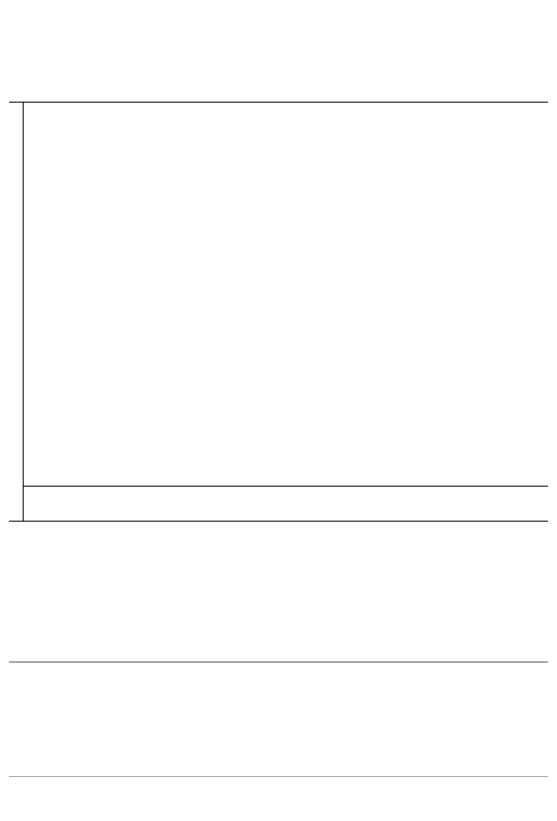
# Model space of a CAD drawing. Header units: millimetres. Extents: x -46169 to 237885, y -84465 to 18123.
# Drawn here: x 167079.1 to 167259.9, y -80745 to -80473.6 of the extents above; entities that cross this region are included whole.
import ezdxf

# ---------------------------------------------------------------- set-up
doc = ezdxf.new("R2010")
doc.units = ezdxf.units.MM
doc.header["$MEASUREMENT"] = 0
doc.linetypes.add('Wipeout_Contour', pattern=[1000, 0, -1000])
doc.layers.add('New_A-20-M_Floor_Slab', color=7, linetype='Continuous')
doc.layers.add('New_A-35-M_FFE_Fixed', color=7, linetype='Continuous')
doc.layers.add('New_A-20-M_Floor_Slab_Pen_No__87', color=8, linetype='Continuous', lineweight=20)
doc.layers.add('New_A-35-M_FFE_Fixed_Pen_No__1', color=7, linetype='Continuous', lineweight=13)

# ---------------------------------------------------------------- blocks, each defined once
blk = doc.blocks.new('Section Elem_131_3', base_point=(129666.67, -84332.61))
at = {"color": 254, "linetype": 'Wipeout_Contour', "lineweight": 0, "ltscale": 33598569.1956504}
blk.add_wipeout([(165097.11, -80735.11), (165025.43, -80735.11), (165025.43, -80783.86), (165090.14, -80783.86), (165090.14, -80952.86), (165025.43, -80952.86), (165025.43, -80953.11), (176113.28, -80953.11), (176113.28, -80784.11), (176177.99, -80784.11), (176177.99, -80735.11), (176107.11, -80735.11), (176107.11, -80952.36), (176072.11, -80952.36), (176072.11, -80942.36), (176097.11, -80942.36), (176097.11, -80735.11), (175832.11, -80735.11), (175832.11, -80952.36), (175797.11, -80952.36), (175797.11, -80942.36), (175822.11, -80942.36), (175822.11, -80735.11), (175282.11, -80735.11), (175282.11, -80942.36), (175307.61, -80942.36), (175307.61, -80952.36), (175246.61, -80952.36), (175246.61, -80942.36), (175272.11, -80942.36), (175272.11, -80735.11), (174732.11, -80735.11), (174732.11, -80942.36), (174757.11, -80942.36), (174757.11, -80952.36), (174696.61, -80952.36), (174696.61, -80942.36), (174722.11, -80942.36), (174722.11, -80735.11), (174182.11, -80735.11), (174182.11, -80942.36), (174207.11, -80942.36), (174207.11, -80952.36), (174146.61, -80952.36), (174146.61, -80942.36), (174172.11, -80942.36), (174172.11, -80735.11), (173632.11, -80735.11), (173632.11, -80942.36), (173657.11, -80942.36), (173657.11, -80952.36), (173596.61, -80952.36), (173596.61, -80942.36), (173622.11, -80942.36), (173622.11, -80735.11), (173082.11, -80735.11), (173082.11, -80942.36), (173107.11, -80942.36), (173107.11, -80952.36), (173046.61, -80952.36), (173046.61, -80942.36), (173072.11, -80942.36), (173072.11, -80735.11), (172532.11, -80735.11), (172532.11, -80942.36), (172557.11, -80942.36), (172557.11, -80952.36), (172497.11, -80952.36), (172497.11, -80942.36), (172522.11, -80942.36), (172522.11, -80735.11), (171982.11, -80735.11), (171982.11, -80942.36), (172007.61, -80942.36), (172007.61, -80952.36), (171946.61, -80952.36), (171946.61, -80942.36), (171972.11, -80942.36), (171972.11, -80735.11), (171432.11, -80735.11), (171432.11, -80942.36), (171457.11, -80942.36), (171457.11, -80952.36), (171397.11, -80952.36), (171397.11, -80942.36), (171422.11, -80942.36), (171422.11, -80735.11), (170882.11, -80735.11), (170882.11, -80942.36), (170907.61, -80942.36), (170907.61, -80952.36), (170846.61, -80952.36), (170846.61, -80942.36), (170872.11, -80942.36), (170872.11, -80735.11), (170332.11, -80735.11), (170332.11, -80942.36), (170357.11, -80942.36), (170357.11, -80952.36), (170297.11, -80952.36), (170297.11, -80942.36), (170322.11, -80942.36), (170322.11, -80735.11), (169782.11, -80735.11), (169782.11, -80942.36), (169807.61, -80942.36), (169807.61, -80952.36), (169746.61, -80952.36), (169746.61, -80942.36), (169772.11, -80942.36), (169772.11, -80735.11), (169232.11, -80735.11), (169232.11, -80942.36), (169257.11, -80942.36), (169257.11, -80952.36), (169196.61, -80952.36), (169196.61, -80942.36), (169222.11, -80942.36), (169222.11, -80735.11), (168682.11, -80735.11), (168682.11, -80942.36), (168707.11, -80942.36), (168707.11, -80952.36), (168647.11, -80952.36), (168647.11, -80942.36), (168672.11, -80942.36), (168672.11, -80735.11), (168132.11, -80735.11), (168132.11, -80942.36), (168157.61, -80942.36), (168157.61, -80952.36), (168096.61, -80952.36), (168096.61, -80942.36), (168122.11, -80942.36), (168122.11, -80735.11), (167582.11, -80735.11), (167582.11, -80942.36), (167607.11, -80942.36), (167607.11, -80952.36), (167547.11, -80952.36), (167547.11, -80942.36), (167572.11, -80942.36), (167572.11, -80735.11), (167032.11, -80735.11), (167032.11, -80942.36), (167057.61, -80942.36), (167057.61, -80952.36), (166996.61, -80952.36), (166996.61, -80942.36), (167022.11, -80942.36), (167022.11, -80735.11), (166482.11, -80735.11), (166482.11, -80942.36), (166507.11, -80942.36), (166507.11, -80952.36), (166447.11, -80952.36), (166447.11, -80942.36), (166472.11, -80942.36), (166472.11, -80735.11), (165932.11, -80735.11), (165932.11, -80942.36), (165957.61, -80942.36), (165957.61, -80952.36), (165896.61, -80952.36), (165896.61, -80942.36), (165922.11, -80942.36), (165922.11, -80735.11), (165382.11, -80735.11), (165382.11, -80942.36), (165407.11, -80942.36), (165407.11, -80952.36), (165372.11, -80952.36), (165372.11, -80735.11), (165107.11, -80735.11), (165107.11, -80942.36), (165132.11, -80942.36), (165132.11, -80952.36), (165097.11, -80952.36)], dxfattribs=at).dxf.layer = 'New_A-20-M_Floor_Slab'
at = {"layer": 'New_A-20-M_Floor_Slab_Pen_No__87', "linetype": 'Continuous'}
blk.add_line((167572.11, -80735.11), (167032.11, -80735.11), dxfattribs=at)
blk = doc.blocks.new('Section Elem_152_3', base_point=(129666.67, -84332.61))
at = {"color": 254, "linetype": 'Wipeout_Contour', "lineweight": 0, "ltscale": 741928.731061}
blk.add_wipeout([(167051.61, -80503.33), (167051.61, -80647.33), (167081.61, -80647.33), (167081.61, -80503.33)], dxfattribs=at).dxf.layer = 'New_A-35-M_FFE_Fixed'
at = {"color": 254, "linetype": 'Wipeout_Contour', "lineweight": 0, "ltscale": 1113843.632746182}
blk.add_wipeout([(167552.61, -80346.96), (167051.61, -80346.96), (167051.61, -80503.33), (167081.61, -80503.33), (167522.61, -80503.33), (167552.61, -80503.33)], dxfattribs=at).dxf.layer = 'New_A-35-M_FFE_Fixed'
at = {"color": 254, "linetype": 'Wipeout_Contour', "lineweight": 0, "ltscale": 1114395.299660869}
blk.add_wipeout([(167552.61, -80647.33), (167522.61, -80647.33), (167081.61, -80647.33), (167051.61, -80647.33), (167051.61, -80695.83), (167552.61, -80695.83)], dxfattribs=at).dxf.layer = 'New_A-35-M_FFE_Fixed'
at = {"layer": 'New_A-35-M_FFE_Fixed_Pen_No__1', "linetype": 'Continuous'}
blk.add_line((167051.61, -80695.83), (167552.61, -80695.83), dxfattribs=at)
at = {"color": 254, "linetype": 'Wipeout_Contour', "lineweight": 0, "ltscale": 742891.962623}
blk.add_wipeout([(167522.61, -80647.33), (167522.61, -80635.33), (167081.61, -80635.33), (167081.61, -80647.33)], dxfattribs=at).dxf.layer = 'New_A-35-M_FFE_Fixed'
at = {"layer": 'New_A-35-M_FFE_Fixed_Pen_No__1', "linetype": 'Continuous'}
for q in [(167051.61, -80647.33), (167522.61, -80647.33)]:
    blk.add_line((167081.61, -80647.33), q, dxfattribs=at)
at = {"color": 254, "linetype": 'Wipeout_Contour', "lineweight": 0, "ltscale": 742766.995576}
blk.add_wipeout([(167522.61, -80635.33), (167522.61, -80503.33), (167081.61, -80503.33), (167081.61, -80635.33)], dxfattribs=at).dxf.layer = 'New_A-35-M_FFE_Fixed'
at = {"layer": 'New_A-35-M_FFE_Fixed_Pen_No__1', "linetype": 'Continuous'}
for p, q in [((167081.61, -80503.33), (167051.61, -80503.33)), ((167081.61, -80647.33), (167081.61, -80503.33)), ((167081.61, -80503.33), (167522.61, -80503.33)), ((167081.61, -80635.33), (167522.61, -80635.33))]:
    blk.add_line(p, q, dxfattribs=at)
blk = doc.blocks.new('Section Elem_177_3', base_point=(129666.67, -84332.61))
at = {"color": 254, "linetype": 'Wipeout_Contour', "lineweight": 0, "ltscale": 1485866.987450127}
blk.add_wipeout([(167032.11, -80615.11), (167032.11, -80735.11), (167572.11, -80735.11), (167572.11, -80615.11), (167552.61, -80615.11), (167552.61, -80695.83), (167051.61, -80695.83), (167051.61, -80615.11)], dxfattribs=at).dxf.layer = 'New_A-20-M_Floor_Slab'

msp = doc.modelspace()

# ---------------------------------------------------------------- block references
at = {"layer": 'New_A-20-M_Floor_Slab'}
msp.add_blockref('Section Elem_131_3', (129666.67, -84332.61), dxfattribs=at)

# ---------------------------------------------------------------- next in the draw order: block references
at = {"layer": 'New_A-35-M_FFE_Fixed'}
msp.add_blockref('Section Elem_152_3', (129666.67, -84332.61), dxfattribs=at)

# ---------------------------------------------------------------- next in the draw order: block references
at = {"layer": 'New_A-20-M_Floor_Slab'}
msp.add_blockref('Section Elem_177_3', (129666.67, -84332.61), dxfattribs=at)

doc.saveas('drawing.dxf')
